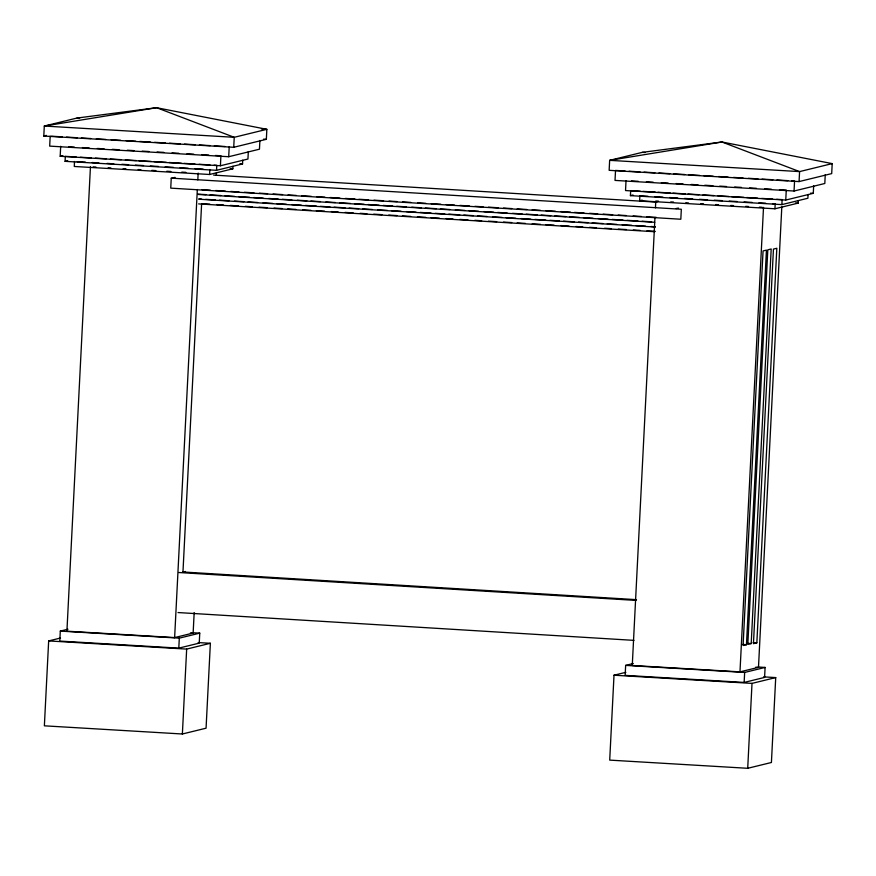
<?xml version="1.0" encoding="UTF-8"?>
<svg xmlns="http://www.w3.org/2000/svg" width="876" height="876" viewBox="0 0 876 876"><rect width="100%" height="100%" fill="white"/><g stroke="black" fill="none" stroke-linecap="round" stroke-linejoin="round"><path stroke-width="1.31" d="M43.8 136.043L44.304 126.045L76.935 118.063L156.596 107.704L266.851 129.319L266.348 139.306L233.728 147.288L43.8 136.043L46.406 135.397M50.184 136.13L49.68 146.117L228.702 156.727L259.46 149.194L259.898 140.456M248.324 151.537L247.941 159.027L220.413 165.761L60.181 156.267L60.685 146.281M242.729 160.198L242.542 163.943L216.525 170.316L65.076 161.337L65.328 156.344L76.245 156.99M60.521 638.024L48.662 640.925L44.369 725.821L182.372 734L206.068 728.197L210.371 643.291L198.195 642.568M74.526 161.48L74.274 166.473L209.594 174.488L232.841 168.805L232.972 166.309M67.967 629.22L60.302 631.092L59.798 641.079L178.803 648.13L199.246 643.126L199.75 633.14L191.636 632.658M90.447 166.714L66.915 631.191L174.631 637.575L193.136 633.041L194.176 612.554M174.631 637.575L197.33 189.49M197.812 179.919L198.162 173.098M178.803 648.13L179.306 638.144L199.75 633.14M636.491 599.655L182.964 571.984L201.622 203.659L209.813 204.152M209.594 174.488L209.846 169.495M182.372 734L186.665 649.094L210.371 643.291M216.317 175.397L216.46 172.66M216.525 170.316L216.777 165.323L214.051 165.159M220.413 165.761L220.916 155.775L215.485 155.457M228.702 156.727L229.216 146.741M233.728 147.288L234.231 137.302L156.596 107.704L44.304 126.045L234.231 137.302L266.851 129.319L261.387 128.991M626.033 180.576L625.53 190.563L785.761 200.056L813.289 193.322L813.662 185.832M808.077 194.494L807.891 198.239L781.874 204.612L630.424 195.633L630.676 190.639L640.225 191.209M625.869 672.319L614.01 675.21L609.707 760.116L747.71 768.296L771.417 762.492L775.72 677.586L763.543 676.863M798.31 200.593L798.189 203.101L774.942 208.784L639.622 200.768L639.874 195.775L647.988 196.257M633.315 663.515L625.65 665.388L625.146 675.374L744.151 682.426L764.595 677.422L765.098 667.435L758.331 667.041M654.963 217.401L632.264 665.486L739.979 671.87L758.485 667.337L781.808 206.955M655.445 207.831L655.795 201.009L658.522 201.162M739.979 671.87L763.511 207.382M744.151 682.426L744.655 672.439L765.098 667.435M746.462 644.681L766.445 250.12L763.062 250.941L743.078 645.502L746.462 644.681L742.76 644.462M751.203 643.553L771.187 248.992L767.803 249.824L747.819 644.375L751.203 643.553L747.502 643.334M774.942 208.784L775.194 203.79L772.49 203.626M747.71 768.296L752.013 683.389L775.72 677.586M756.842 642.831L776.826 248.269L773.442 249.102L753.448 643.663L756.842 642.831L753.141 642.612M781.874 204.612L782.126 199.608L776.662 199.29M785.761 200.056L786.265 190.07L779.476 189.665M625.026 170.984L615.532 170.426L615.018 180.412L794.05 191.023L794.565 181.036L791.849 180.872M799.065 181.584L799.58 171.597L721.933 142L642.272 152.358L609.652 160.341L609.148 170.327L799.065 181.584L831.696 173.601L832.2 163.615L721.933 142L609.652 160.341L799.58 171.597L832.2 163.615M825.247 174.751L824.809 183.489L794.05 191.023M60.181 156.267L62.809 155.632M65.076 161.337L67.682 160.702M630.424 195.633L633.03 194.998M639.622 200.768L642.196 200.133M172.539 177.894L175.112 177.39M675.922 208.565L678.473 208.072M182.964 571.984L185.427 571.502M76.935 118.063L79.661 118.227M642.272 152.358L645.01 152.523M263.61 139.142L266.348 139.306M51.542 136.207L62.393 136.853M66.456 137.094L77.307 137.74M81.38 137.981L90.874 138.539M96.294 138.868L105.788 139.426M111.219 139.744L120.713 140.313M126.133 140.631L135.627 141.189M139.7 141.43L150.552 142.076M154.614 142.317L165.465 142.963M169.539 143.204L180.39 143.85M184.453 144.091L195.304 144.726M199.378 144.967L210.229 145.613M214.291 145.854L225.143 146.5M629.088 171.225L639.94 171.871M644.013 172.112L654.865 172.758M658.927 172.999L669.779 173.645M673.852 173.886L684.703 174.521M688.766 174.762L699.617 175.408M703.691 175.649L713.184 176.207M718.605 176.536L728.098 177.094M733.53 177.412L743.023 177.981M748.443 178.299L757.937 178.857M762.01 179.098L772.862 179.744M776.924 179.985L787.776 180.631M68.843 146.763L74.274 147.091M82.421 147.573L89.21 147.967M97.356 148.449L104.145 148.854M112.292 149.336L119.081 149.741M127.228 150.223L134.017 150.628M142.164 151.11L148.953 151.515M157.1 151.997L163.889 152.391M172.035 152.873L178.824 153.278M186.971 153.76L193.76 154.165M201.907 154.647L208.696 155.052M631.465 180.894L638.254 181.299M646.4 181.781L653.189 182.186M661.347 182.668L668.136 183.073M676.283 183.555L683.072 183.96M691.219 184.442L698.008 184.836M704.797 185.241L712.944 185.723M719.733 186.128L726.522 186.533M734.668 187.015L741.457 187.409M749.604 187.902L756.393 188.296M764.54 188.778L771.329 189.183M810.574 193.158L813.289 193.322M239.805 163.779L242.542 163.943M80.34 157.231L91.257 157.877M95.353 158.129L106.259 158.775M110.354 159.016L121.271 159.662M125.367 159.903L136.284 160.549M139.01 160.713L151.285 161.436M154.012 161.6L166.298 162.323M169.024 162.487L181.299 163.221M184.037 163.374L194.943 164.02M199.038 164.272L209.955 164.918M642.962 191.373L655.237 192.096M657.964 192.26L670.25 192.983M672.976 193.147L685.251 193.87M687.978 194.034L698.895 194.68M702.99 194.921L713.907 195.567M718.002 195.819L728.909 196.465M731.646 196.618L743.921 197.352M746.648 197.516L757.565 198.162M761.66 198.403L772.577 199.049M230.136 168.641L232.841 168.805M795.485 202.936L798.189 203.101M77.23 161.644L85.344 162.126M92.111 162.52L98.878 162.925M107.003 163.407L113.77 163.801M121.884 164.283L128.652 164.688M135.419 165.082L143.544 165.564M150.311 165.969L158.425 166.451M165.192 166.845L173.306 167.327M180.073 167.732L188.198 168.214M194.965 168.619L203.079 169.09M654.755 196.651L662.88 197.133M669.636 197.538L677.761 198.02M684.528 198.425L692.642 198.896M699.409 199.301L707.534 199.783M714.301 200.188L722.415 200.659M729.182 201.064L737.307 201.546M744.074 201.951L752.188 202.433M758.955 202.827L765.723 203.232M93.174 166.878L95.9 167.031M108.175 167.765L110.902 167.918M123.166 168.652L125.892 168.816M138.167 169.539L140.894 169.703M151.8 170.349L155.895 170.59M166.801 171.236L170.897 171.477M181.803 172.123L185.887 172.364M670.786 201.896L673.524 202.06M685.788 202.783L688.514 202.947M700.789 203.67L703.516 203.834M715.791 204.557L718.517 204.721M730.781 205.444L733.508 205.608M745.783 206.342L748.509 206.495M759.415 207.141L762.142 207.305M190.41 632.888L193.136 633.041M755.758 667.173L758.485 667.337M60.302 631.092L179.306 638.144M625.65 665.388L744.655 672.439M48.662 640.925L186.665 649.094M614.01 675.21L752.013 683.389M213.645 175.101L656.901 202.137M202.137 189.687L210.317 190.18M215.77 190.519L225.318 191.099M230.782 191.428L238.962 191.932M244.415 192.26L253.963 192.851M259.416 193.18L267.607 193.684M273.06 194.012L282.609 194.592M288.062 194.932L296.241 195.425M301.705 195.764L311.254 196.344M316.707 196.673L324.886 197.177M330.34 197.505L339.888 198.085M345.352 198.425L354.9 199.005M358.985 199.257L368.533 199.838M373.986 200.166L383.535 200.746M388.999 201.086L397.178 201.579M402.631 201.918L410.822 202.411M417.633 202.827L425.824 203.331M431.277 203.659L440.825 204.239M446.278 204.579L454.458 205.072M459.922 205.411L469.47 205.991M474.923 206.32L483.103 206.824M488.556 207.152L498.105 207.743M503.569 208.072L511.748 208.576M517.201 208.904L526.75 209.484M532.203 209.824L540.393 210.317M545.847 210.645L555.395 211.236M560.848 211.565L570.396 212.145M574.492 212.397L584.04 212.977M589.493 213.317L597.673 213.81M603.137 214.149L612.674 214.73M618.138 215.058L626.318 215.562M633.14 215.978L641.32 216.471M646.773 216.81L656.321 217.39M197.801 194.133L205.969 194.625M210.065 194.877L220.96 195.545M225.055 195.797L234.593 196.377M238.677 196.629L249.583 197.286M253.668 197.538L263.205 198.118M268.658 198.458L278.196 199.038M282.291 199.29L291.828 199.87M297.282 200.199L306.819 200.779M310.903 201.031L320.441 201.611M325.894 201.94L335.431 202.531M339.527 202.772L350.422 203.44M354.517 203.692L364.055 204.272M368.139 204.524L379.045 205.181M383.13 205.433L392.667 206.013M396.762 206.265L406.3 206.845M411.753 207.185L421.29 207.765M425.375 208.017L436.281 208.674M440.365 208.926L449.903 209.506M455.356 209.846L464.893 210.426M468.988 210.667L478.526 211.258M483.968 211.587L493.516 212.167M497.601 212.419L507.138 212.999M512.591 213.328L522.129 213.919M526.213 214.16L537.119 214.828M541.204 215.08L550.752 215.66M554.837 215.912L565.743 216.569M569.827 216.821L579.365 217.401M583.449 217.653L592.997 218.234M598.439 218.573L607.988 219.153M612.072 219.405L622.978 220.062M627.063 220.314L637.969 220.982M642.053 221.234L651.591 221.814M197.79 194.428L654.711 222.296M198.885 198.907L201.611 199.082M205.718 199.323L215.277 199.914M219.372 200.155L228.932 200.746M234.396 201.075L243.955 201.655M248.05 201.907L257.61 202.487M263.074 202.827L272.633 203.407M276.728 203.659L286.288 204.239M291.752 204.579L301.311 205.159M305.406 205.411L316.335 206.079M320.43 206.32L329.989 206.911M334.095 207.152L345.013 207.82M349.108 208.072L358.678 208.652M362.774 208.904L372.333 209.484M377.797 209.824L387.356 210.404M391.452 210.656L401.011 211.236M406.475 211.576L416.034 212.156M420.13 212.408L431.058 213.076M435.153 213.317L444.712 213.908M448.808 214.149L459.736 214.817M463.831 215.069L473.39 215.649M477.486 215.901L487.045 216.481M492.509 216.821L502.068 217.401M506.175 217.653L515.734 218.234M521.187 218.573L530.757 219.153M534.853 219.405L545.77 220.073M549.876 220.314L559.435 220.905M563.531 221.157L574.459 221.814M578.554 222.066L588.114 222.646M592.209 222.898L603.137 223.566M607.232 223.818L616.792 224.398M622.256 224.738L631.815 225.318M635.91 225.57L645.47 226.15M650.934 226.479L655.029 226.731M198.907 199.213L655.423 227.059M216.646 204.568L223.479 204.995M230.3 205.411L238.502 205.904M245.335 206.32L252.157 206.736M258.989 207.152L267.191 207.656M274.024 208.072L282.214 208.576M287.678 208.904L295.88 209.408M302.702 209.824L310.903 210.328M316.367 210.656L324.558 211.16M331.391 211.576L338.224 211.992M345.056 212.408L353.247 212.901M360.08 213.317L366.913 213.744M373.745 214.16L381.936 214.653M388.769 215.069L396.959 215.573M402.423 215.901L410.625 216.405M417.458 216.821L425.648 217.325M431.112 217.653L439.314 218.157M446.147 218.573L452.969 218.989M459.801 219.405L468.003 219.909M474.825 220.325L481.658 220.741M488.49 221.157L496.692 221.65M503.514 222.066L511.715 222.57M517.179 222.909L525.37 223.402M532.203 223.818L540.404 224.322M545.868 224.65L554.059 225.154M560.892 225.57L569.093 226.074M575.915 226.49L582.748 226.906M589.581 227.322L596.414 227.738M604.604 228.242L611.437 228.658M618.27 229.074L626.46 229.567M633.293 229.983L640.126 230.399M646.959 230.815L655.149 231.319M198.633 203.9L654.777 231.724M178.693 572.51L635.998 600.41M178.025 612.554L633.972 640.367M171.247 178.146L170.743 188.132L680.816 219.241L681.331 209.254L171.247 178.146"/></g></svg>
